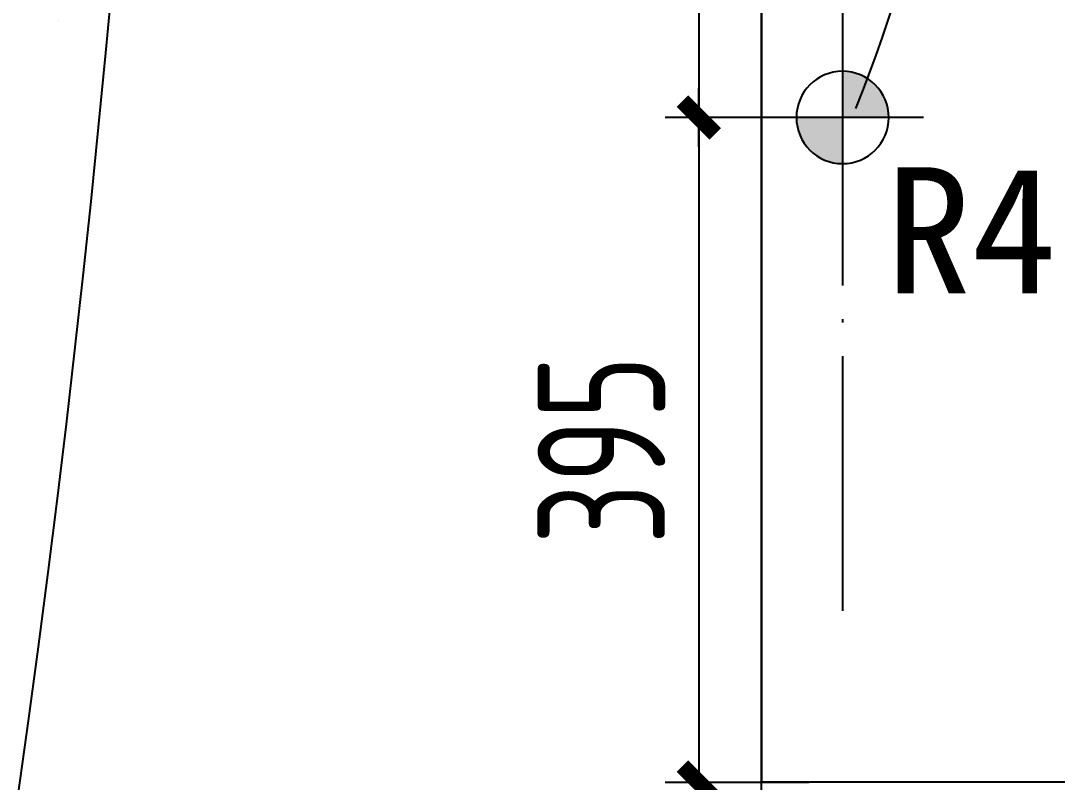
# Model space of a CAD drawing. Extents: x 11992 to 29481, y -6727 to 6811.
# Drawn here: x 24558 to 25176, y 731 to 1184 of the extents above; entities that cross this region are included whole.
import ezdxf

# ---------------------------------------------------------------- set-up
doc = ezdxf.new("R2010")
doc.units = 0
doc.header["$MEASUREMENT"] = 0
doc.linetypes.add('DOTE', pattern=[2.42, 2, -0.2, 0.02, -0.2])
doc.layers.get('0').update_dxf_attribs({"color": 8, "linetype": 'CONTINUOUS'})
doc.layers.get('Defpoints').update_dxf_attribs({"color": 8, "linetype": 'CONTINUOUS'})
for name, color, linetype in [('zoylight 2射灯', 1, 'CONTINUOUS'), ('zoylight 3编号', 7, 'CONTINUOUS'), ('zoylight 4标注', 9, 'CONTINUOUS'), ('zoylight 5回路', 4, 'CONTINUOUS')]:
    doc.layers.add(name, color=color, linetype=linetype)
doc.styles.add('CCD-DIM', font='archs.shx', dxfattribs={"width": 0.8})
doc.styles.add('TFB MS 3mm at 1 to 25', font='arial.ttf', dxfattribs={"height": 75})
doc.dimstyles.new('zoylight_DIM_40', dxfattribs={"dimscale": 40, "dimtxt": 1.9, "dimasz": 0.4, "dimexe": 0.5, "dimexo": 0.5, "dimgap": 0.5, "dimtad": 1, "dimdec": 0, "dimrnd": 5, "dimzin": 12, "dimdsep": 46, "dimtxsty": 'CCD-DIM', "dimblk": 'CCD_Dimension_Tick', "dimcen": 0.125, "dimclrd": 44, "dimclre": 44, "dimclrt": 50, "dimadec": 0, "dimazin": 0, "dimtfac": 1, "dimtdec": 0, "dimtmove": 2, "dimatfit": 3, "dimldrblk": 'CCD_Leader_Dot', "dimfxl": 0, "dimtvp": 1, "dimtolj": 1, "dimtzin": 0, "dimarcsym": 0})

# ---------------------------------------------------------------- blocks, each defined once
blk = doc.blocks.new('嵌入式射灯55')
at = {"layer": 'zoylight 2射灯'}
h = blk.add_hatch(color=256, dxfattribs=at)
h.dxf.hatch_style = 1
h.paths.add_polyline_path([(0, 0), (0, 27.5, 0.4142136), (-27.5, 0)])
h.paths.add_polyline_path([(0, -27.5, 0.4142136), (27.5, 0), (0, 0)])
for p, q in [((0, -48.125), (0, 48.125)), ((48.125, 0), (-48.125, 0))]:
    blk.add_line(p, q, dxfattribs=at)
blk.add_circle((0, 0), 27.5, dxfattribs=at)
blk = doc.blocks.new('CCD_Dimension_Tick')
at = {"color": 0, "linetype": 'ByBlock'}
for p, q in [((-1.091, 0), (0, 0)), ((0, 0), (1.091, 0))]:
    blk.add_line(p, q, dxfattribs=at)
at = {"color": 0, "linetype": 'Continuous', "const_width": 0.608}
blk.add_lwpolyline([(-0.61, -0.61), (0.61, 0.61)], dxfattribs=at)
blk = doc.blocks.new('*D45')
at = {"layer": 'Defpoints', "color": 0, "linetype": 'Continuous'}
for p in [(25047.86, 1826.36), (24962.25, 1126.36), (25047.86, 1126.36)]:
    blk.add_point(p, dxfattribs=at)
at = {"layer": 'zoylight 4标注', "color": 44, "lineweight": -2}
for p, q in [((25027.86, 1826.36), (24942.25, 1826.36)), ((24962.25, 1810.36), (24962.25, 1142.36))]:
    blk.add_line(p, q, dxfattribs=at)
at = {"layer": 'zoylight 4标注', "color": 44, "linetype": 'Continuous', "lineweight": -2}
blk.add_line((25027.86, 1126.36), (24942.25, 1126.36), dxfattribs=at)
at = {"layer": 'zoylight 4标注', "color": 44, "linetype": 'Continuous', "lineweight": -2, "xscale": 16, "yscale": 16, "zscale": 16}
for p, rotation in [((24962.25, 1826.36), 90), ((24962.25, 1126.36), 270)]:
    blk.add_blockref('CCD_Dimension_Tick', p, dxfattribs=dict(at, rotation=rotation))
at = {"layer": 'zoylight 4标注', "color": 50, "linetype": 'Continuous', "insert": (24904.25, 1476.36), "char_height": 76, "attachment_point": 5, "rotation": 90, "style": 'CCD-DIM'}
blk.add_mtext('\\A1;700', dxfattribs=at)
blk = doc.blocks.new('CCD_Leader_Dot')
at = {"color": 0, "linetype": 'ByBlock'}
blk.add_line((-5, 0), (-10, 0), dxfattribs=at)
at = {"color": 0, "linetype": 'ByBlock', "const_width": 5}
blk.add_lwpolyline([(-2.5, 0, 1), (2.5, 0, 1)], format="xyb", close=True, dxfattribs=at)
blk = doc.blocks.new('*D46')
at = {"layer": 'Defpoints', "color": 0, "linetype": 'Continuous'}
for p in [(25047.86, 1126.36), (24962.25, 730.47), (25047.86, 730.47)]:
    blk.add_point(p, dxfattribs=at)
at = {"layer": 'zoylight 4标注', "color": 44, "lineweight": -2}
for p, q in [((25027.86, 1126.36), (24942.25, 1126.36)), ((24962.25, 1110.36), (24962.25, 746.47))]:
    blk.add_line(p, q, dxfattribs=at)
at = {"layer": 'zoylight 4标注', "color": 44, "linetype": 'Continuous', "lineweight": -2}
blk.add_line((25027.86, 730.47), (24942.25, 730.47), dxfattribs=at)
at = {"layer": 'zoylight 4标注', "color": 44, "linetype": 'Continuous', "lineweight": -2, "xscale": 16, "yscale": 16, "zscale": 16}
for p, rotation in [((24962.25, 1126.36), 90), ((24962.25, 730.47), 270)]:
    blk.add_blockref('CCD_Dimension_Tick', p, dxfattribs=dict(at, rotation=rotation))
at = {"layer": 'zoylight 4标注', "color": 50, "linetype": 'Continuous', "insert": (24904.25, 928.42), "char_height": 76, "attachment_point": 5, "rotation": 90, "style": 'CCD-DIM'}
blk.add_mtext('\\A1;395', dxfattribs=at)

msp = doc.modelspace()

# ---------------------------------------------------------------- linework, layer by layer
for p, q in [((24999.62, 3630.6, -40.43), (24999.62, 730.6, -40.43)), ((24999.62, 3630.6, 329.57), (24999.62, 730.6, 329.57)), ((24999.62, -619.41, -40.43), (24999.62, 3630.6, -40.43)), ((24580.77, 1183.95, -2039.14), (24580.77, 1183.95, -2039.14)), ((24580.77, 1183.95, -2039.14), (24580.77, 1183.95, -2039.13)), ((24580.77, 1183.95, -2039.13), (24580.77, 1183.95, -2039.12)), ((24580.77, 1183.95, -2039.12), (24580.77, 1183.95, -2039.11)), ((24580.77, 1183.95, -2039.11), (24580.77, 1183.95, -2039.09)), ((24580.77, 1183.95, -2039.09), (24580.77, 1183.95, -2039.08)), ((24580.77, 1183.95, -2039.08), (24580.77, 1183.95, -2039.05)), ((24580.77, 1183.95, -2039.05), (24580.77, 1183.95, -2039.03)), ((24580.77, 1183.95, -2039.03), (24580.77, 1183.95, -2039)), ((24580.77, 1183.95, -2039), (24580.77, 1183.95, -2038.97)), ((24580.77, 1183.95, -2038.97), (24580.77, 1183.95, -2038.93)), ((24580.77, 1183.95, -2038.93), (24580.77, 1183.95, -2038.89)), ((24580.77, 1183.95, -2038.89), (24580.77, 1183.95, -2038.89)), ((24580.77, 1183.95, -2038.89), (24580.77, 1183.95, -2038.88)), ((24580.77, 1183.95, -2038.88), (24580.77, 1183.95, -2038.87)), ((24580.77, 1183.95, -2038.87), (24580.77, 1183.95, -2038.87)), ((24580.77, 1183.95, -2038.87), (24580.77, 1183.95, -2038.86)), ((24580.77, 1183.95, -2038.86), (24580.77, 1183.95, -2038.85)), ((24580.77, 1183.95, -2038.85), (24580.77, 1183.95, -2038.85)), ((24580.77, 1183.95, -2038.85), (24580.77, 1183.95, -2038.84)), ((24580.77, 1183.95, -2038.84), (24580.77, 1183.95, -2038.83)), ((24580.77, 1183.95, -2038.83), (24580.77, 1183.95, -2038.83)), ((24580.77, 1183.95, -2038.83), (24580.77, 1183.95, -2038.82)), ((24580.77, 1183.95, -2038.82), (24580.77, 1183.95, -2038.81)), ((25599.62, 730.6, -40.43), (24999.62, 730.6, -40.43)), ((24999.62, 730.6, -40.43), (24999.62, 730.6, 329.57))]:
    msp.add_line(p, q)
at = {"layer": 'zoylight 4标注', "color": 9, "linetype": 'DOTE', "ltscale": 100}
msp.add_line((25047.86, 3404.28), (25047.86, 832.65), dxfattribs=at)
at = {"layer": 'zoylight 5回路', "linetype": 'Continuous'}
for centre, radius, start, end in [((14919.86, 2083.78), 9732.76, 346.706905, 20.210333), ((24194.19, 1478.6), 928.78, 338.06727, 22.33781)]:
    msp.add_arc(centre, radius, start, end, dxfattribs=at)

# ---------------------------------------------------------------- block references
at = {"layer": 'zoylight 2射灯', "xscale": -1, "rotation": 180}
msp.add_blockref('嵌入式射灯55', (25047.86, 1126.36), dxfattribs=at)

# ---------------------------------------------------------------- texts
at = {"layer": 'zoylight 3编号', "insert": (25073.49, 1096.75), "char_height": 75, "width": 104.7704, "attachment_point": 1, "style": 'TFB MS 3mm at 1 to 25'}
msp.add_mtext('{\\fSimHei|b0|i0|c134|p49;R4}', dxfattribs=at)

# ---------------------------------------------------------------- dimensions: what is measured, and where the dimension line sits
at = {"layer": 'zoylight 4标注', "linetype": 'Continuous'}
for p1, p2, picture, middle in [((25047.86, 1826.36), (25047.86, 1126.36), '*D45', (24904.25, 1476.36)), ((25047.86, 1126.36), (25047.86, 730.47), '*D46', (24904.25, 928.42))]:
    dim = msp.add_aligned_dim(p1=p1, p2=p2, distance=-85.6, dimstyle='zoylight_DIM_40', dxfattribs=at)
    dim.commit()
    dim.dimension.update_dxf_attribs({"geometry": picture, "text_midpoint": middle})

doc.saveas('drawing.dxf')
